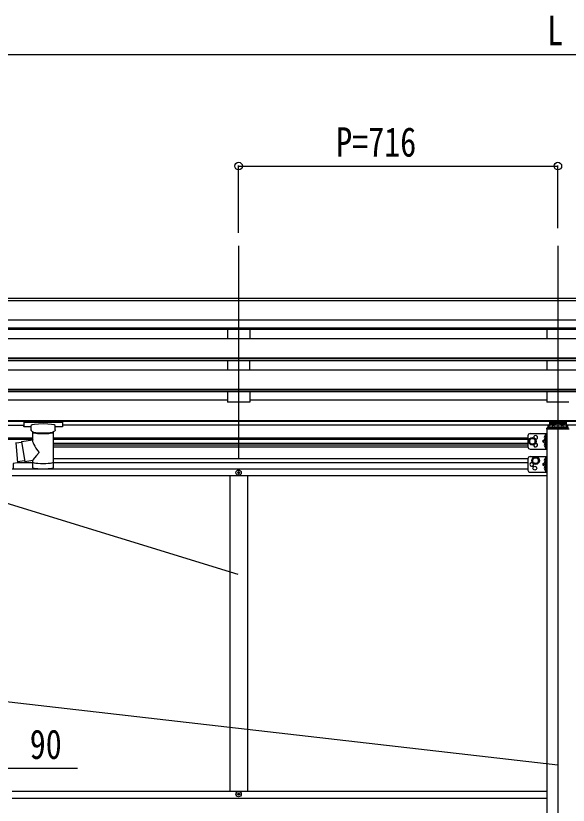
# Model space of a CAD drawing. Units: millimetres, scale not verified. Extents: x -10512 to 10512, y -7425 to 7425.
# Drawn here: x -1687 to -448, y -2920 to -1150 of the extents above; entities that cross this region are included whole.
import ezdxf
from ezdxf.enums import TextEntityAlignment as Align

# ---------------------------------------------------------------- set-up
doc = ezdxf.new("R2010")
doc.units = ezdxf.units.MM
doc.header["$LTSCALE"] = 30
for name, color, linetype in [('0-3_YKK_12', 2, 'Continuous'), ('0-4_YKK_13', 4, 'Continuous'), ('0-5_YKK_A1', 4, 'Continuous'), ('0-6_YKK_D', 6, 'Continuous')]:
    doc.layers.add(name, color=color, linetype=linetype)
doc.styles.add('ＭＳ ゴシック', font='')
doc.styles.get('ＭＳ ゴシック').set_extended_font_data('MS Gothic')

msp = doc.modelspace()

# ---------------------------------------------------------------- linework, layer by layer
at = {"layer": '0-3_YKK_12'}
for p, q in [((-1186.8, -1665.8), (-1186.8, -2143.32)), ((-470.8, -1665.8), (-470.8, -2143.32)), ((-470.8, -2070.22), (-470.8, -4497.07))]:
    msp.add_line(p, q, dxfattribs=at)
at = {"layer": '0-4_YKK_13'}
for p, q in [((-1668.8, -2060.49), (-1668.8, -2071.25)), ((-1583.8, -2059.83), (-1666.8, -2059.83)), ((-1583.8, -2062.01), (-1666.8, -2062.01)), ((-1652.3, -2078.72), (-1652.3, -2068.45)), ((-1598.3, -2078.72), (-1598.3, -2068.45)), ((-1581.8, -2060.49), (-1581.8, -2071.25)), ((-1581.8, -2060.68), (-1581.8, -2062.23)), ((-493.3, -2069.74), (-493.3, -2074.21)), ((-490.8, -2067.17), (-489.3, -2067.17)), ((-490.8, -2069.69), (-490.8, -2074.21)), ((-490.8, -2069.69), (-489.3, -2069.69)), ((-490.8, -2071.58), (-450.8, -2071.58)), ((-452.3, -2061.26), (-489.3, -2061.26)), ((-489.3, -2061.26), (-489.3, -2069.69)), ((-489.3, -2063.74), (-452.3, -2063.74)), ((-486.7, -2066.18), (-486.7, -2066.66)), ((-483.25, -2068.06), (-483.25, -2068.4)), ((-481.29, -2067.74), (-481.29, -2068.07)), ((-480.8, -2066.83), (-480.8, -2069.51)), ((-480.31, -2067.74), (-480.31, -2068.07)), ((-478.35, -2068.4), (-478.35, -2068.06)), ((-474.9, -2066.18), (-474.9, -2066.66)), ((-466.7, -2066.18), (-466.7, -2066.66)), ((-463.25, -2068.06), (-463.25, -2068.4)), ((-461.29, -2067.74), (-461.29, -2068.07)), ((-460.8, -2066.83), (-460.8, -2069.51)), ((-460.31, -2067.74), (-460.31, -2068.07)), ((-458.35, -2068.4), (-458.35, -2068.06)), ((-454.9, -2066.18), (-454.9, -2066.66)), ((-452.3, -2061.26), (-452.3, -2069.69)), ((-452.3, -2067.17), (-450.8, -2067.17)), ((-452.3, -2069.69), (-450.8, -2069.69)), ((-450.8, -2069.69), (-450.8, -2074.21)), ((-448.3, -2074.21), (-448.3, -2069.74)), ((-1652.3, -2071.92), (-1666.8, -2071.92)), ((-1648.2, -2100.8), (-1648.2, -2083.21)), ((-1602.4, -2083.23), (-1602.39, -2163.52)), ((-1583.8, -2071.92), (-1598.3, -2071.92)), ((-532.8, -2086.69), (-495.8, -2086.69)), ((-498.3, -2086.69), (-498.3, -2121.69)), ((-496.3, -2075.71), (-496.3, -2077.21)), ((-445.3, -2077.21), (-496.3, -2077.21)), ((-495.8, -2086.69), (-495.8, -2121.69)), ((-446.8, -2074.21), (-494.8, -2074.21)), ((-1673.13, -2106.58), (-1686.48, -2108.65)), ((-1673.42, -2104.71), (-1648.2, -2100.79)), ((-1673.42, -2104.71), (-1666.4, -2149.96)), ((-537.8, -2091.69), (-537.8, -2116.69)), ((-498.3, -2104.19), (-505.3, -2104.19)), ((-498.8, -2091.19), (-499.6, -2091.33)), ((-498.8, -2099.19), (-499.6, -2099.05)), ((-498.8, -2099.19), (-498.3, -2099.1)), ((-532.8, -2121.69), (-495.8, -2121.69)), ((-498.8, -2109.19), (-499.6, -2109.33)), ((-498.8, -2117.19), (-499.6, -2117.05)), ((-498.8, -2117.19), (-498.3, -2117.1)), ((-532.8, -2138.57), (-495.8, -2138.57)), ((-498.3, -2138.57), (-498.3, -2173.57)), ((-495.8, -2138.57), (-495.8, -2173.57)), ((-1666.69, -2148.09), (-1682.81, -2150.59)), ((-1648.2, -2147.14), (-1666.4, -2149.96)), ((-1648.22, -2163.52), (-1648.2, -2146.89)), ((-537.8, -2143.57), (-537.8, -2168.57)), ((-498.3, -2156.07), (-505.3, -2156.07)), ((-498.8, -2143.07), (-499.6, -2143.21)), ((-498.8, -2151.07), (-499.6, -2150.93)), ((-498.8, -2143.07), (-498.3, -2143.16)), ((-1188.3, -2174.07), (-1189.3, -2174.07)), ((-1185.3, -2175.07), (-1184.3, -2175.07)), ((-532.8, -2173.57), (-495.8, -2173.57)), ((-498.8, -2161.07), (-499.6, -2161.21)), ((-498.8, -2169.07), (-499.6, -2168.93)), ((-498.8, -2161.07), (-498.3, -2161.16)), ((-1188.3, -2896.19), (-1189.3, -2896.19)), ((-1185.3, -2895.19), (-1184.3, -2895.19))]:
    msp.add_line(p, q, dxfattribs=at)
for points in [[(-1666.8, -2059.83), (-1667.16, -2059.83), (-1667.68, -2059.86), (-1668.13, -2059.91), (-1668.44, -2059.99), (-1668.61, -2060.09), (-1668.73, -2060.22), (-1668.79, -2060.4), (-1668.8, -2060.49)], [(-1666.8, -2071.92), (-1667.16, -2071.91), (-1667.68, -2071.89), (-1668.13, -2071.84), (-1668.44, -2071.76), (-1668.61, -2071.66), (-1668.73, -2071.52), (-1668.79, -2071.34), (-1668.8, -2071.25)], [(-1581.8, -2060.49), (-1581.84, -2060.3), (-1581.92, -2060.16), (-1582.02, -2060.07), (-1582.12, -2060.01), (-1582.24, -2059.96), (-1582.54, -2059.9), (-1583.03, -2059.85), (-1583.57, -2059.83), (-1583.8, -2059.83)], [(-1581.8, -2071.25), (-1581.84, -2071.45), (-1581.92, -2071.59), (-1582.02, -2071.68), (-1582.12, -2071.74), (-1582.24, -2071.79), (-1582.54, -2071.85), (-1583.03, -2071.89), (-1583.57, -2071.91), (-1583.8, -2071.92)], [(-482.27, -2068.3), (-482.08, -2068.32), (-482, -2068.33), (-481.9, -2068.33), (-481.73, -2068.32), (-481.58, -2068.29), (-481.46, -2068.25), (-481.37, -2068.2), (-481.31, -2068.14)], [(-480.29, -2068.14), (-480.24, -2068.2), (-480.15, -2068.25), (-480.03, -2068.29), (-479.88, -2068.32), (-479.71, -2068.33), (-479.6, -2068.33), (-479.52, -2068.32), (-479.33, -2068.3)], [(-462.27, -2068.3), (-462.08, -2068.32), (-462, -2068.33), (-461.9, -2068.33), (-461.73, -2068.32), (-461.58, -2068.29), (-461.46, -2068.25), (-461.37, -2068.2), (-461.31, -2068.14)], [(-460.29, -2068.14), (-460.24, -2068.2), (-460.15, -2068.25), (-460.03, -2068.29), (-459.88, -2068.32), (-459.71, -2068.33), (-459.6, -2068.33), (-459.52, -2068.32), (-459.33, -2068.3)], [(-1648.2, -2083.21), (-1648.43, -2083.12), (-1649.79, -2082.38), (-1650.9, -2081.54), (-1651.66, -2080.67), (-1652.12, -2079.77), (-1652.29, -2078.89)], [(-1598.34, -2078.67), (-1598.32, -2079.02), (-1598.56, -2079.98), (-1599.08, -2080.86), (-1599.89, -2081.7), (-1601, -2082.5), (-1602.4, -2083.23)], [(-1686.65, -2106.71), (-1682.64, -2152.53), (-1692.56, -2154.28), (-1692.56, -2164.28)], [(-498.3, -2099.19), (-505.3, -2104.19), (-498.3, -2109.19)], [(-497.92, -2095.19), (-498.55, -2094), (-500.78, -2092.89)], [(-497.92, -2095.19), (-498.55, -2096.38), (-500.78, -2097.49)], [(-498.8, -2099.19), (-498.8, -2091.19), (-498.3, -2091.28), (-498.3, -2099.1)], [(-497.92, -2113.19), (-498.55, -2112), (-500.78, -2110.89)], [(-497.92, -2113.19), (-498.55, -2114.38), (-500.78, -2115.49)], [(-498.8, -2117.19), (-498.8, -2109.19), (-498.3, -2109.28), (-498.3, -2117.1)], [(-498.3, -2151.07), (-505.3, -2156.07), (-498.3, -2161.07)], [(-497.92, -2147.07), (-498.55, -2145.88), (-500.78, -2144.77)], [(-497.92, -2147.07), (-498.55, -2148.26), (-500.78, -2149.37)], [(-498.8, -2143.07), (-498.8, -2151.07), (-498.3, -2150.98), (-498.3, -2143.16)], [(-1189.3, -2174.07), (-1189.3, -2175.07), (-1188.3, -2175.07)], [(-1186.3, -2173.07), (-1186.3, -2172.07), (-1187.3, -2172.07), (-1187.3, -2173.07)], [(-1187.3, -2176.07), (-1187.3, -2177.07), (-1186.3, -2177.07), (-1186.3, -2176.07)], [(-1184.3, -2175.07), (-1184.3, -2174.07), (-1185.3, -2174.07)], [(-497.92, -2165.07), (-498.55, -2163.88), (-500.78, -2162.77)], [(-497.92, -2165.07), (-498.55, -2166.26), (-500.78, -2167.37)], [(-498.8, -2161.07), (-498.8, -2169.07), (-498.3, -2168.98), (-498.3, -2161.16)], [(-1189.3, -2896.19), (-1189.3, -2895.19), (-1188.3, -2895.19)], [(-1187.3, -2894.19), (-1187.3, -2893.19), (-1186.3, -2893.19), (-1186.3, -2894.19)], [(-1186.3, -2897.19), (-1186.3, -2898.19), (-1187.3, -2898.19), (-1187.3, -2897.19)], [(-1184.3, -2895.19), (-1184.3, -2896.19), (-1185.3, -2896.19)]]:
    msp.add_lwpolyline(points, dxfattribs=at)
for points in [[(-527.8, -2111.69), (-521.3, -2107.94), (-521.3, -2100.44), (-527.8, -2096.68), (-534.3, -2100.44), (-534.3, -2107.94)], [(-520.8, -2155.07), (-514.3, -2151.32), (-514.3, -2143.82), (-520.8, -2140.06), (-527.3, -2143.82), (-527.3, -2151.32)]]:
    msp.add_lwpolyline(points, close=True, dxfattribs=at)
for centre, radius in [((-527.8, -2104.19), 8.5), ((-527.8, -2104.19), 7.5), ((-527.8, -2104.19), 6.5), ((-520.8, -2147.57), 8.5), ((-520.8, -2147.57), 7.5), ((-520.8, -2147.57), 6.5), ((-1186.8, -2174.57), 5.9), ((-522.3, -2164.57), 4.25), ((-1186.8, -2895.69), 5.9)]:
    msp.add_circle(centre, radius, dxfattribs=at)
for centre, radius, start, end in [((-532.8, -2091.69), 5, 90, 180), ((-494.8, -2075.71), 1.5, 90, 180), ((-520.8, -2095.69), 4.25, 274.76077, 186.29431), ((-494.7, -2095.19), 6.5, 147.94412, 212.05588), ((-499.45, -2092.22), 0.9, 100, 147.94412), ((-499.45, -2098.16), 0.9, 212.05588, 260), ((-532.8, -2116.69), 5, 180, 270), ((-520.8, -2112.69), 4.25, 173.70569, 85.23923), ((-494.7, -2113.19), 6.5, 147.94412, 212.05588), ((-499.45, -2110.22), 0.9, 100, 147.94412), ((-499.45, -2116.16), 0.9, 212.05588, 260), ((-532.8, -2143.57), 5, 90, 180), ((-529.3, -2156.07), 4.25, 72.87654, 17.11996), ((-494.7, -2147.07), 6.5, 147.94412, 212.05588), ((-499.45, -2144.1), 0.9, 100, 147.94412), ((-499.45, -2150.04), 0.9, 212.05588, 260), ((-1188.3, -2173.07), 1, 270, 0), ((-1188.3, -2176.07), 1, 0, 90), ((-1185.3, -2173.07), 1, 180, 270), ((-1185.3, -2176.07), 1, 90, 180), ((-532.8, -2168.57), 5, 180, 270), ((-494.7, -2165.07), 6.5, 147.94412, 212.05588), ((-499.45, -2162.1), 0.9, 100, 147.94412), ((-499.45, -2168.04), 0.9, 212.05588, 260), ((-1188.3, -2894.19), 1, 270, 0), ((-1188.3, -2897.19), 1, 0, 90), ((-1185.3, -2894.19), 1, 180, 270), ((-1185.3, -2897.19), 1, 90, 180)]:
    msp.add_arc(centre, radius, start, end, dxfattribs=at)
for centre, major_axis, ratio, start_param, end_param in [((-1666.8, -2062.23), (-2, 0), 0.109601, 4.712389, 6.2831853), ((-1625.3, -2068.45), (-27, 0), 0.122176, 3.1415927, 6.2831853), ((-1583.8, -2062.23), (-2, 0), 0.109601, 3.1415927, 4.712389), ((-490.8, -2069.74), (0, 2.57), 0.97237, 6.2831853, 7.8539816), ((-480.8, -2066.18), (5.9, 0), 0.342073, 0, 3.1415927), ((-480.8, -2060.89), (8.02, 0), 0.939674, 4.4018361, 4.5279947), ((-480.8, -2061.22), (8.02, 0), 0.939674, 4.4018361, 4.5279947), ((-480.8, -2060.22), (8.02, 0), 0.939674, 4.6512338, 4.7735441), ((-480.8, -2060.89), (-8.02, 0), 0.939674, 1.7551906, 1.8813492), ((-480.8, -2061.22), (-8.02, 0), 0.939674, 1.7551906, 1.8813492), ((-460.8, -2066.18), (5.9, 0), 0.342073, 0, 3.1415927), ((-460.8, -2060.89), (8.02, 0), 0.939674, 4.4018361, 4.5279947), ((-460.8, -2061.22), (8.02, 0), 0.939674, 4.4018361, 4.5279947), ((-460.8, -2060.22), (8.02, 0), 0.939674, 4.6512338, 4.7735441), ((-460.8, -2060.89), (-8.02, 0), 0.939674, 1.7551906, 1.8813492), ((-460.8, -2061.22), (-8.02, 0), 0.939674, 1.7551906, 1.8813492), ((-450.8, -2069.74), (0, 2.57), 0.97237, 4.712389, 6.2831853), ((-1636.3, -2078.72), (-16, 0), 0.361356, 0, 0.0194874), ((-1625.29, -2083.68), (-22.92, 0.42), 0.07247, 0.0008089, 1.5716053), ((-1625.29, -2085.3), (-22.92, 0.42), 0.07247, 0.0008089, 1.5716053), ((-1625.31, -2083.68), (22.91, 0.42), 0.072511, 4.711586, 6.2823824), ((-1625.31, -2085.3), (22.91, 0.42), 0.072511, 4.711586, 6.2823824), ((-1625.3, -2127.34), (22.81, -26.62), 0.234429, 3.1563334, 4.5976381), ((-1627.86, -2124.69), (-20.32, -22.25), 0.045535, 4.9756507, 6.2441899), ((-1625.3, -2151.08), (-22.91, 0), 0.122865, 6.2831853, 9.424778), ((-1625.3, -2163.52), (-22.92, 0), 0.101955, 6.2829723, 9.4248207)]:
    msp.add_ellipse(centre, major_axis=major_axis, ratio=ratio, start_param=start_param, end_param=end_param, dxfattribs=at)
for centre in [(-480.8, -2066.66), (-460.8, -2066.66)]:
    msp.add_ellipse(centre, major_axis=(5.9, 0), ratio=0.342073, dxfattribs=at)
at = {"layer": '0-5_YKK_A1'}
for p, q in [((954.7, -1783.79), (-1896.3, -1783.79)), ((954.7, -1789.01), (-1896.3, -1789.01)), ((954.7, -1832.54), (-1896.3, -1832.54)), ((954.7, -1850.39), (-1896.3, -1850.39)), ((954.7, -1853.64), (-1896.3, -1853.64)), ((-1211.8, -1853.74), (-1211.8, -1874.22)), ((-1161.8, -1853.74), (-1161.8, -1874.22)), ((-495.8, -1853.74), (-495.8, -1874.22)), ((826.7, -1874.22), (-1768.3, -1874.22)), ((-1161.8, -1874.22), (-1211.8, -1874.22)), ((-445.8, -1874.22), (-495.8, -1874.22)), ((826.7, -1917.58), (-1768.3, -1917.58)), ((826.7, -1919.08), (-1768.3, -1919.08)), ((826.7, -1923.4), (-1768.3, -1923.4)), ((-1211.8, -1923.4), (-1211.8, -1944.32)), ((-1161.8, -1944.32), (-1161.8, -1923.4)), ((-495.8, -1923.4), (-495.8, -1944.32)), ((826.7, -1944.32), (-1768.3, -1944.32)), ((-1161.8, -1944.32), (-1211.8, -1944.32)), ((-445.8, -1944.32), (-495.8, -1944.32)), ((826.7, -1987.69), (-1768.3, -1987.69)), ((826.7, -1989.18), (-1768.3, -1989.18)), ((826.7, -1993.5), (-1768.3, -1993.5)), ((-1211.8, -1993.5), (-1211.8, -2016.54)), ((-1161.8, -1993.5), (-1161.8, -2016.54)), ((-495.8, -1993.5), (-495.8, -2016.54)), ((-1211.8, -2011.6), (-1768.3, -2011.6)), ((-1161.8, -2016.54), (-1211.8, -2016.54)), ((-495.8, -2011.6), (-1161.8, -2011.6)), ((-445.8, -2016.54), (-495.8, -2016.54)), ((826.7, -2058.62), (-1768.3, -2058.62)), ((826.7, -2060.01), (-1768.3, -2060.01)), ((-1750.6, -2067.7), (-1668.8, -2067.7)), ((640.2, -2067.7), (-1581.8, -2067.7)), ((-495.8, -2077.21), (-495.8, -4440.21)), ((-1708.6, -2096.19), (-1648.2, -2096.19)), ((-1708.6, -2099.69), (-1648.2, -2099.69)), ((-1602.4, -2096.19), (-537.8, -2096.19)), ((-1602.4, -2099.69), (-537.78, -2099.69)), ((-1602.4, -2108.69), (-537.8, -2108.69)), ((-1602.4, -2112.19), (-537.8, -2112.19)), ((-537.8, -2117.19), (-1602.4, -2117.19)), ((-1682.68, -2152.07), (-1648.21, -2152.07)), ((-1602.39, -2143.07), (-537.8, -2143.07)), ((-1602.39, -2152.07), (-537.8, -2152.07)), ((-1694.6, -2165.57), (-537.8, -2165.57)), ((-1694.6, -2181.07), (-495.8, -2181.07)), ((-1206.8, -2181.07), (-1206.8, -2888.69)), ((-1166.8, -2181.07), (-1166.8, -2888.69)), ((-1694.6, -2889.19), (-495.8, -2889.19)), ((-1694.6, -2904.69), (-495.8, -2904.69))]:
    msp.add_line(p, q, dxfattribs=at)
at = {"layer": '0-6_YKK_D'}
for p, q in [((-1822.8, -1236.81), (881.2, -1236.81)), ((-1186.8, -1636.92), (-1186.8, -1485.81)), ((-1186.8, -1486.81), (-470.8, -1486.81)), ((-470.8, -1625.78), (-470.8, -1485.81)), ((-1187.65, -2403.2), (-2203.43, -2090.18)), ((-470.61, -2830.84), (-2200.71, -2632.49))]:
    msp.add_line(p, q, dxfattribs=at)
msp.add_lwpolyline([(-1841, -2837.68), (-1750.6, -2837.68), (-1548.37, -2837.68)], dxfattribs=at)
for centre in [(-1186.8, -1486.81), (-470.8, -1486.81)]:
    msp.add_circle(centre, 8.5, dxfattribs=at)

# ---------------------------------------------------------------- texts
at = {"layer": '0-6_YKK_D', "style": 'ＭＳ ゴシック', "width": 0.8}
for s, p in [('L', (-494.8, -1235.51)), ('P=716', (-968, -1485.51)), ('90', (-1655.27, -2836.38))]:
    msp.add_text(s, height=65.98, dxfattribs=at).set_placement(p, align=Align.BOTTOM_LEFT)

doc.saveas('drawing.dxf')
